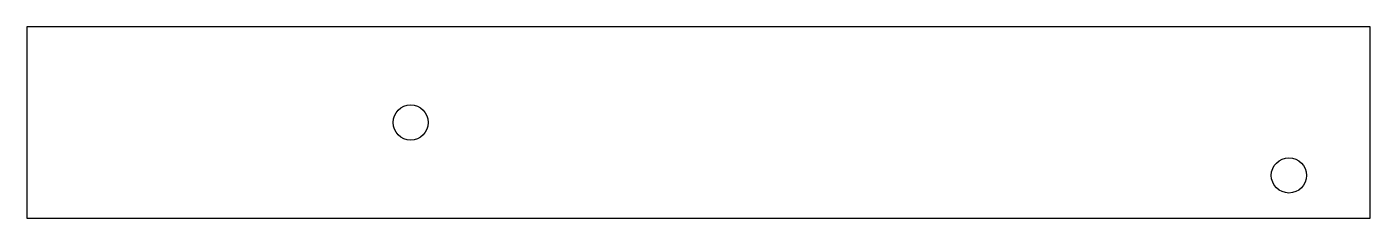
# Model space of a CAD drawing. Header units: millimetres. Extents: x -105 to 105, y -15 to 15.
import ezdxf

# ---------------------------------------------------------------- set-up
doc = ezdxf.new("R2010")
doc.units = ezdxf.units.MM

msp = doc.modelspace()

# ---------------------------------------------------------------- linework, layer by layer
at = {"layer": 'CUT'}
msp.add_lwpolyline([(-105, -15), (105, -15), (105, 15), (-105, 15)], close=True, dxfattribs=at)
at = {"layer": 'DRILL'}
for centre in [(-45, 0), (92.3, -8.3)]:
    msp.add_circle(centre, 2.75, dxfattribs=at)

doc.saveas('drawing.dxf')
